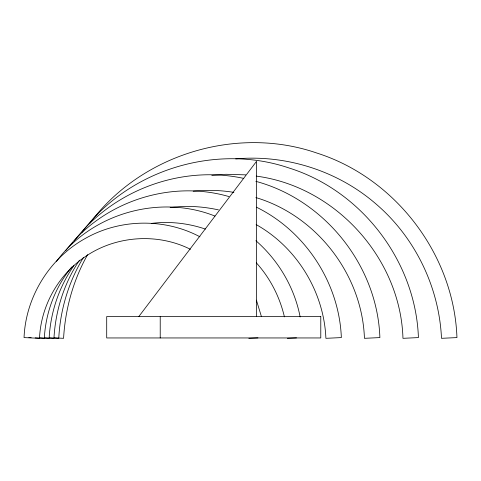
<?xml version="1.0" encoding="UTF-8"?>
<svg xmlns="http://www.w3.org/2000/svg" width="481" height="481" viewBox="0 0 481 481"><rect width="100%" height="100%" fill="white"/><g stroke="black" fill="none" stroke-linecap="round" stroke-linejoin="round"><path stroke-width="0.72" d="M87.614 254.659C73.226 280.189 65.212 309.103 63.582 338.323L54.455 337.884M83.532 257.323C68.645 281.674 60.197 309.836 58.766 338.323L49.633 337.884M73.936 265.584C59.007 286.856 50.499 312.397 49.134 338.323L40.001 337.884M79.485 260.179C64.051 283.267 55.465 310.648 53.95 338.323L44.817 337.884M56.259 261.73C91.324 213.438 159.59 193.903 214.977 216.083M72.042 243.861L72.884 242.719M89.959 223.094C140.692 154.708 236.297 125.234 316.799 153.03C395.653 178.054 454.058 254.858 456.95 337.584L441.498 338.323C439.159 287.103 415.067 237.416 376.1 204.07C337.909 170.869 286.075 154.353 235.708 158.898M138.811 316.546L256.553 161.339L256.553 316.546M81.764 232.533C128.108 169.925 215.572 142.911 289.243 168.061C361.88 190.843 415.728 261.508 418.416 337.584L402.964 338.323C400.571 258.381 335.558 186.454 256.235 176.118M65.813 250.541C102.748 201.749 170.16 179.419 228.944 196.579M74.146 240.999C112.801 190.163 181.331 164.755 243.783 178.415M71.825 266.949C55.219 286.929 45.647 312.416 44.318 338.323L35.185 337.884M193.194 191.204C206.716 189.785 220.43 190.181 233.856 192.37M170.148 207.6C186.213 205.363 202.645 206.433 218.464 209.872M151.431 223.412C169.534 221.116 188.131 223.202 205.393 229.082M211.814 175.349L225.914 174.29L245.701 174.862M248.833 338.323L257.96 337.884M287.367 338.323L296.494 337.884M28.866 337.584L31.127 337.692M255.88 197.565C316.805 215.735 362.235 274.765 364.436 338.323L379.882 337.584C377.471 265.981 325.012 199.94 255.856 181.343M190.422 249.302C156.908 232.461 114.496 235.756 83.971 257.539C57.744 275.739 40.873 306.427 39.502 338.323L24.05 337.584C25.685 296.957 49.579 258.249 85.125 238.546C119.877 218.687 164.646 217.953 199.958 236.82M256.475 207.209C305.507 231.259 339.219 282.99 341.348 337.584L325.902 338.323C323.99 291.757 296.783 247.324 256.114 224.567M255.91 240.728C278.451 260.359 294.492 287.542 300.138 316.943M256.343 262.854C270.136 278.06 279.75 296.903 284.415 316.871M256.409 300.156L261.363 316.384M160.221 316.546L160.221 337.951M320.779 316.546L106.704 316.546L106.704 337.951L320.779 337.951L320.779 316.546"/></g></svg>
